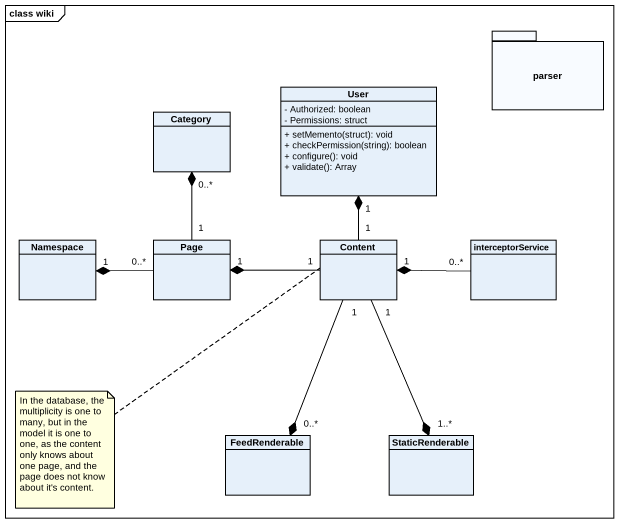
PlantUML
@startuml
mainframe class wiki
hide circle
hide empty members
skinparam classAttributeIconSize 0
package parser {
}
class User {
  - Authorized: boolean
  - Permissions: struct
  + setMemento(struct): void
  + checkPermission(string): boolean
  + configure(): void
  + validate(): Array
}
class Category
class "Namespace" as Namespace_
class "Page" as Page_
class Content
class interceptorService
class FeedRenderable
class StaticRenderable
Page_ "1" -up-* "0..*" Category
Page_ "0..*" -left-* "1" Namespace_
Content "1" -up-* "1" User
Content "1" -left-* "1" Page_
Content "1" --* "0..*" FeedRenderable
Content "1" --* "1..*" StaticRenderable
interceptorService "0..*" -left-* "1" Content
note bottom of Content : In the database, the multiplicity is one to many, but in the model it is one to one, as the content only knows about one page, and the page does not know about it's content.
@enduml
